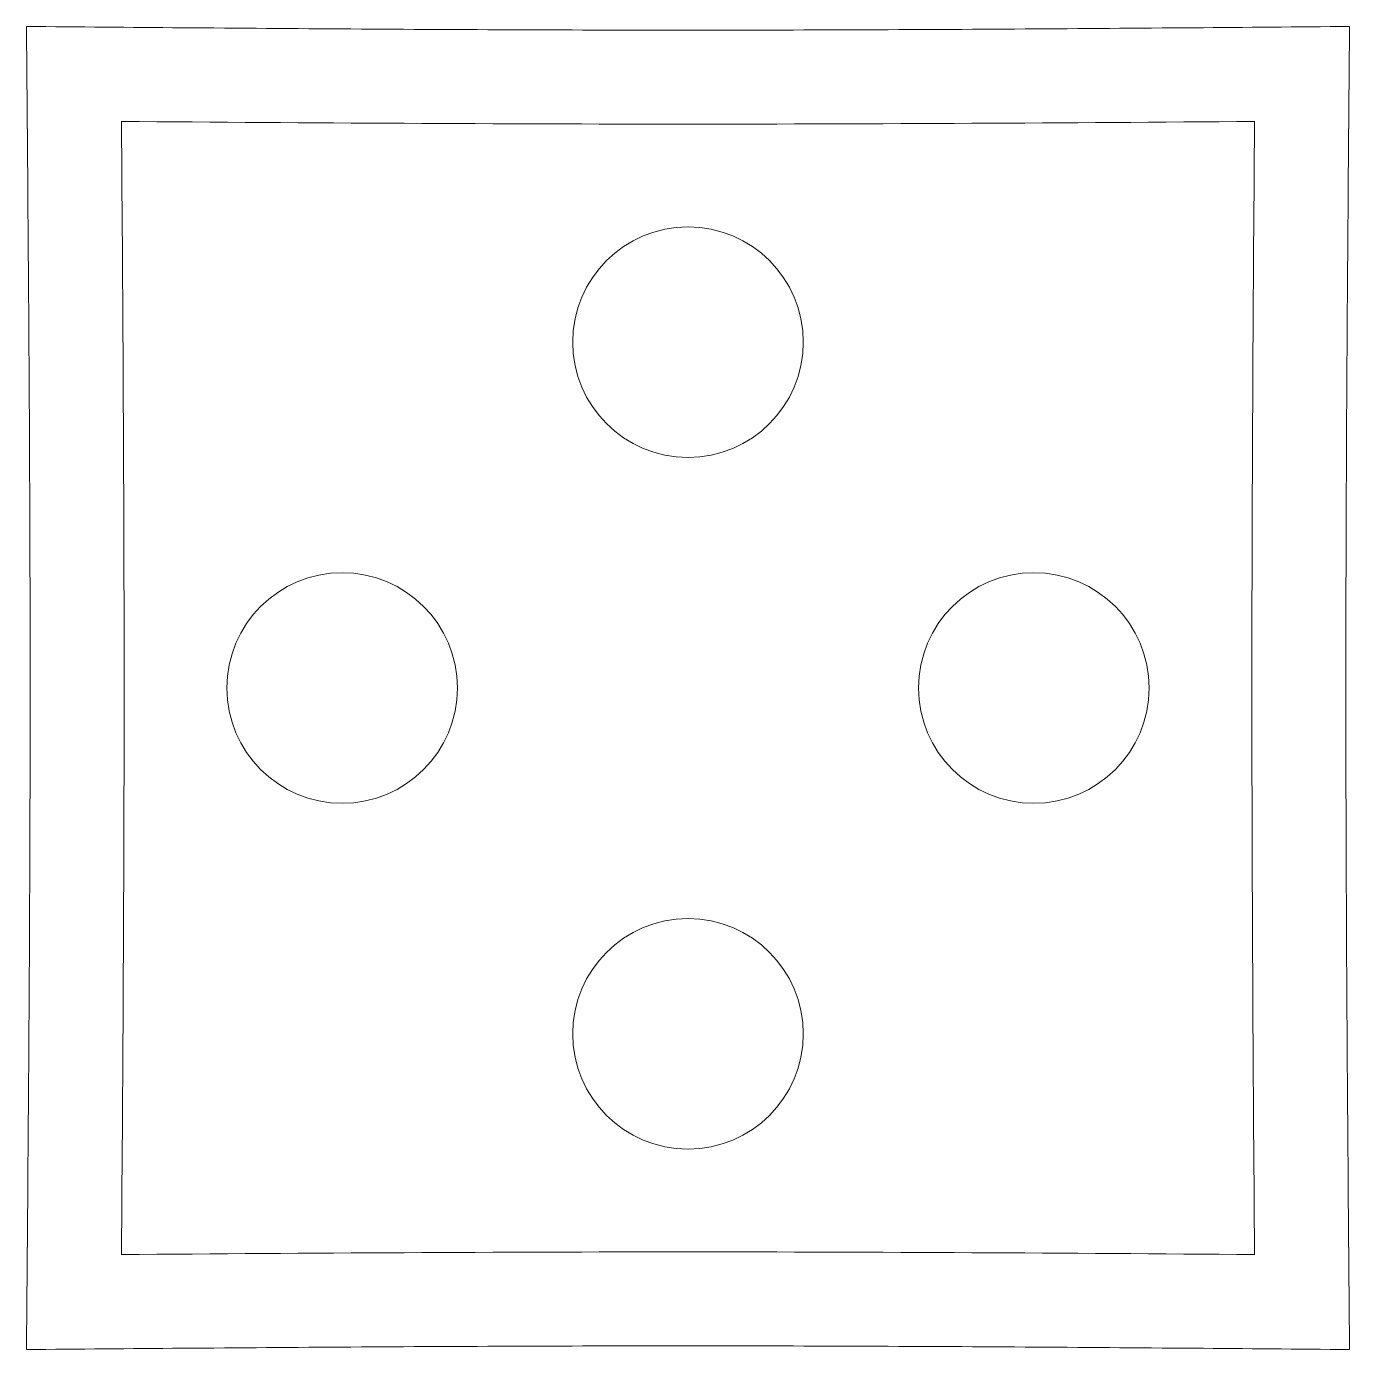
# Model space of a CAD drawing. Header units: millimetres. Extents: x 366.6 to 452.6, y 575.5 to 661.6.
import ezdxf

# ---------------------------------------------------------------- set-up
doc = ezdxf.new("R2010")
doc.units = ezdxf.units.MM

msp = doc.modelspace()

# ---------------------------------------------------------------- linework, layer by layer
at = {"color": 7, "linetype": 'Continuous', "lineweight": 18}
for centre in [(409.599, 641.061), (387.099, 618.561), (432.099, 618.561), (409.599, 596.061)]:
    msp.add_circle(centre, 7.5, dxfattribs=at)
at = {"color": 5, "linetype": 'Continuous', "lineweight": 0}
for points, knots in [([(366.563, 575.525), (366.592, 578.904), (366.65, 585.938), (366.73, 596.626), (366.787, 607.593), (366.81, 618.561), (366.787, 629.528), (366.73, 640.495), (366.65, 651.184), (366.592, 658.218), (366.563, 661.597)], [0, 0, 0, 0, 0.117746, 0.245164, 0.372582, 0.5, 0.627419, 0.754836, 0.882254, 1, 1, 1, 1]), ([(366.563, 661.597), (369.942, 661.568), (376.976, 661.51), (387.664, 661.429), (398.631, 661.372), (409.599, 661.35), (420.566, 661.372), (431.533, 661.429), (442.222, 661.51), (449.256, 661.568), (452.635, 661.597)], [0, 0, 0, 0, 0.117746, 0.245164, 0.372582, 0.5, 0.627419, 0.754836, 0.882254, 1, 1, 1, 1]), ([(452.635, 661.597), (452.606, 658.218), (452.548, 651.184), (452.467, 640.495), (452.41, 629.528), (452.388, 618.561), (452.41, 607.593), (452.467, 596.626), (452.548, 585.938), (452.606, 578.904), (452.635, 575.525)], [0, 0, 0, 0, 0.117746, 0.245164, 0.372582, 0.5, 0.627419, 0.754836, 0.882254, 1, 1, 1, 1]), ([(372.746, 581.708), (372.83, 593.964), (372.915, 606.22), (372.915, 630.902), (372.83, 643.158), (372.746, 655.414)], [0, 0, 0, 0, 0.5, 0.5, 1, 1, 1, 1]), ([(372.746, 655.414), (385.002, 655.329), (397.258, 655.245), (421.94, 655.245), (434.196, 655.329), (446.452, 655.414)], [0, 0, 0, 0, 0.5, 0.5, 1, 1, 1, 1]), ([(446.452, 655.414), (446.367, 643.158), (446.283, 630.902), (446.283, 606.22), (446.367, 593.964), (446.452, 581.708)], [0, 0, 0, 0, 0.5, 0.5, 1, 1, 1, 1]), ([(446.452, 581.708), (434.196, 581.792), (421.94, 581.877), (397.258, 581.877), (385.002, 581.792), (372.746, 581.708)], [0, 0, 0, 0, 0.5, 0.5, 1, 1, 1, 1]), ([(452.635, 575.525), (449.256, 575.554), (442.222, 575.612), (431.533, 575.692), (420.566, 575.749), (409.599, 575.772), (398.631, 575.749), (387.664, 575.692), (376.976, 575.612), (369.942, 575.554), (366.563, 575.525)], [0, 0, 0, 0, 0.117746, 0.245164, 0.372582, 0.5, 0.627419, 0.754836, 0.882254, 1, 1, 1, 1])]:
    msp.add_open_spline(points, degree=3, knots=knots, dxfattribs=at)

doc.saveas('drawing.dxf')
